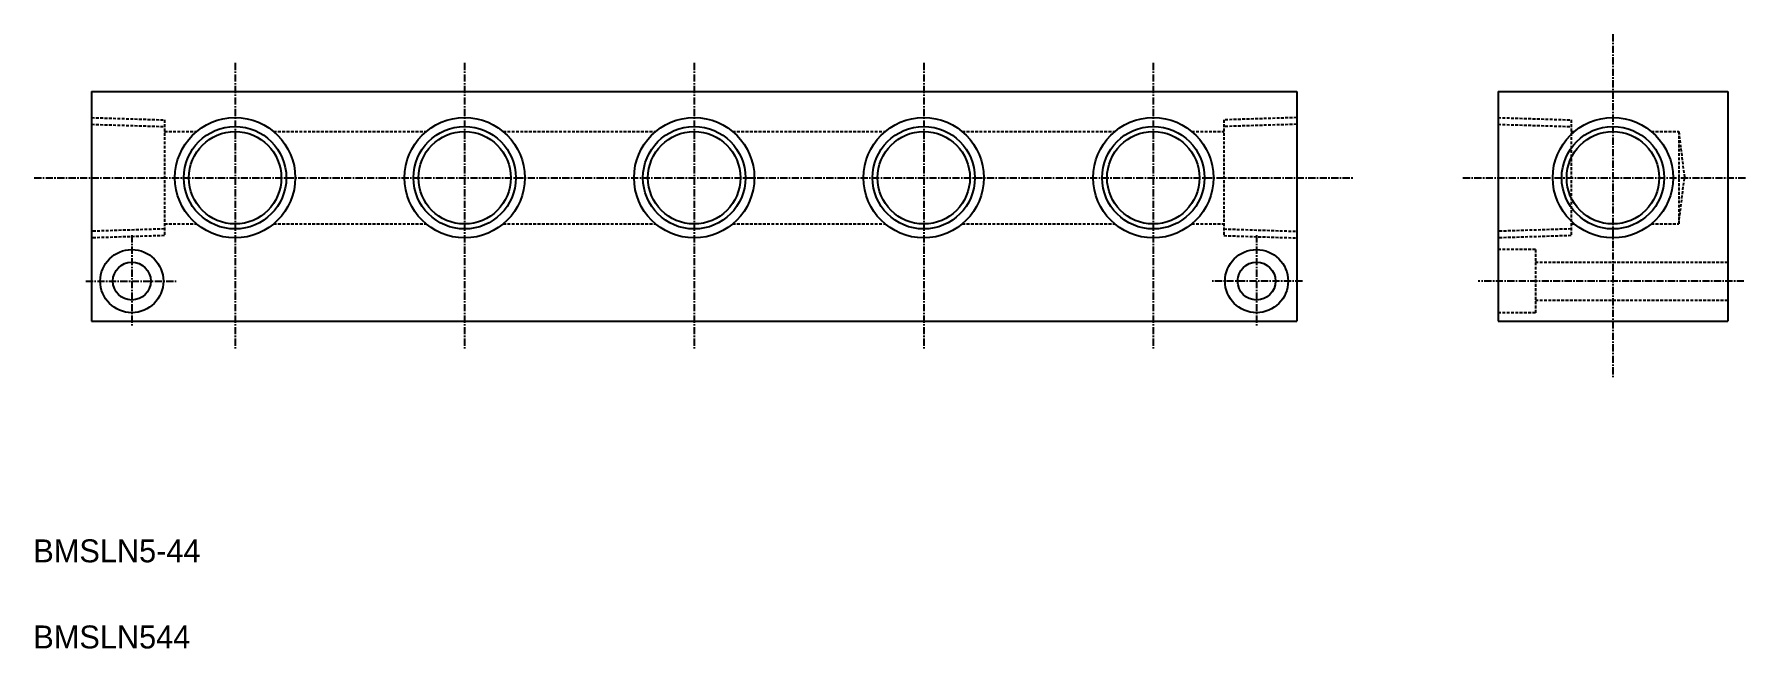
# Model space of a CAD drawing. Extents: x 1555 to 1853, y 286 to 393.
import ezdxf

# ---------------------------------------------------------------- set-up
doc = ezdxf.new("R2010")
doc.units = 0
doc.linetypes.add('CENTER', pattern=[2, 1.25, -0.25, 0.25, -0.25])
doc.linetypes.add('DASHED', pattern=[0.75, 0.5, -0.25])
doc.layers.get('0').update_dxf_attribs({"linetype": 'CONTINUOUS'})
doc.layers.add('CENTER', color=1, linetype='CENTER')

msp = doc.modelspace()

# ---------------------------------------------------------------- linework, layer by layer
at = {"color": 7, "linetype": 'CONTINUOUS'}
for p, q in [((1565, 382.65), (1775, 382.65)), ((1565, 382.65), (1565, 342.65)), ((1775, 382.65), (1775, 342.65)), ((1810.09, 382.65), (1810.09, 342.65)), ((1810.09, 382.65), (1850.09, 382.65)), ((1850.09, 382.65), (1850.09, 342.65)), ((1565, 342.65), (1775, 342.65)), ((1810.09, 342.65), (1850.09, 342.65))]:
    msp.add_line(p, q, dxfattribs=at)
at = {"color": 3, "linetype": 'DASHED'}
for p, q in [((1565, 378.13), (1577.7, 377.73)), ((1565, 376.96), (1577.7, 376.57)), ((1577.7, 377.73), (1577.7, 357.57)), ((1775, 378.13), (1762.3, 377.73)), ((1762.3, 377.73), (1762.3, 357.57)), ((1775, 376.96), (1762.3, 376.57)), ((1810.09, 378.13), (1822.79, 377.73)), ((1810.09, 376.96), (1822.79, 376.57)), ((1822.79, 377.73), (1822.79, 357.57)), ((1577.7, 375.7), (1583.3, 375.7)), ((1596.71, 375.7), (1623.3, 375.7)), ((1636.71, 375.7), (1663.3, 375.7)), ((1676.71, 375.7), (1703.3, 375.7)), ((1716.71, 375.7), (1743.3, 375.7)), ((1756.71, 375.7), (1762.3, 375.7)), ((1822.79, 375.7), (1823.38, 375.7)), ((1836.79, 375.7), (1841.56, 375.7)), ((1841.56, 375.7), (1842.56, 367.65)), ((1841.56, 375.7), (1841.56, 359.6)), ((1841.56, 359.6), (1842.56, 367.65)), ((1577.7, 358.73), (1565, 358.33)), ((1577.7, 359.6), (1583.3, 359.6)), ((1596.71, 359.6), (1623.3, 359.6)), ((1636.71, 359.6), (1663.3, 359.6)), ((1676.71, 359.6), (1703.3, 359.6)), ((1716.71, 359.6), (1743.3, 359.6)), ((1756.71, 359.6), (1762.3, 359.6)), ((1762.3, 358.73), (1775, 358.33)), ((1822.79, 358.73), (1810.09, 358.33)), ((1822.79, 359.6), (1823.38, 359.6)), ((1836.79, 359.6), (1841.56, 359.6)), ((1577.7, 357.57), (1565, 357.17)), ((1762.3, 357.57), (1775, 357.17)), ((1822.79, 357.57), (1810.09, 357.17)), ((1816.59, 355.15), (1810.09, 355.15)), ((1816.59, 355.15), (1816.59, 344.15)), ((1816.59, 352.95), (1850.09, 352.95)), ((1816.59, 346.35), (1850.09, 346.35)), ((1816.59, 344.15), (1810.09, 344.15))]:
    msp.add_line(p, q, dxfattribs=at)
at = {"color": 3, "linetype": 'CONTINUOUS'}
for centre in [(1590, 367.65), (1630, 367.65), (1670, 367.65), (1710, 367.65), (1750, 367.65), (1830.09, 367.65)]:
    msp.add_circle(centre, 10.48, dxfattribs=at)
at = {"color": 7, "linetype": 'CONTINUOUS'}
for centre, radius in [((1590, 367.65), 8.92), ((1630, 367.65), 8.92), ((1670, 367.65), 8.92), ((1710, 367.65), 8.92), ((1750, 367.65), 8.92), ((1830.09, 367.65), 8.92), ((1590, 367.65), 8.05), ((1630, 367.65), 8.05), ((1670, 367.65), 8.05), ((1710, 367.65), 8.05), ((1750, 367.65), 8.05), ((1830.09, 367.65), 8.05), ((1572, 349.65), 5.5), ((1768, 349.65), 5.5), ((1572, 349.65), 3.3), ((1768, 349.65), 3.3)]:
    msp.add_circle(centre, radius, dxfattribs=at)
at = {"layer": 'CENTER', "color": 1, "linetype": 'CENTER'}
for p, q in [((1830.09, 392.65), (1830.09, 332.65)), ((1590, 387.65), (1590, 337.65)), ((1630, 387.65), (1630, 337.65)), ((1670, 387.65), (1670, 337.65)), ((1710, 387.65), (1710, 337.65)), ((1750, 387.65), (1750, 337.65)), ((1555, 367.65), (1785, 367.65)), ((1803.94, 367.65), (1853.41, 367.65)), ((1572, 357.65), (1572, 341.65)), ((1768, 357.65), (1768, 341.65)), ((1564, 349.65), (1580, 349.65)), ((1776, 349.65), (1760, 349.65)), ((1852.93, 349.65), (1806.6, 349.65))]:
    msp.add_line(p, q, dxfattribs=at)

# ---------------------------------------------------------------- texts
at = {"color": 7, "linetype": 'CONTINUOUS'}
for s, p in [('BMSLN5-44', (1554.84, 300.66)), ('BMSLN544', (1554.84, 285.66))]:
    msp.add_text(s, height=4, dxfattribs=at).set_placement(p)

doc.saveas('drawing.dxf')
